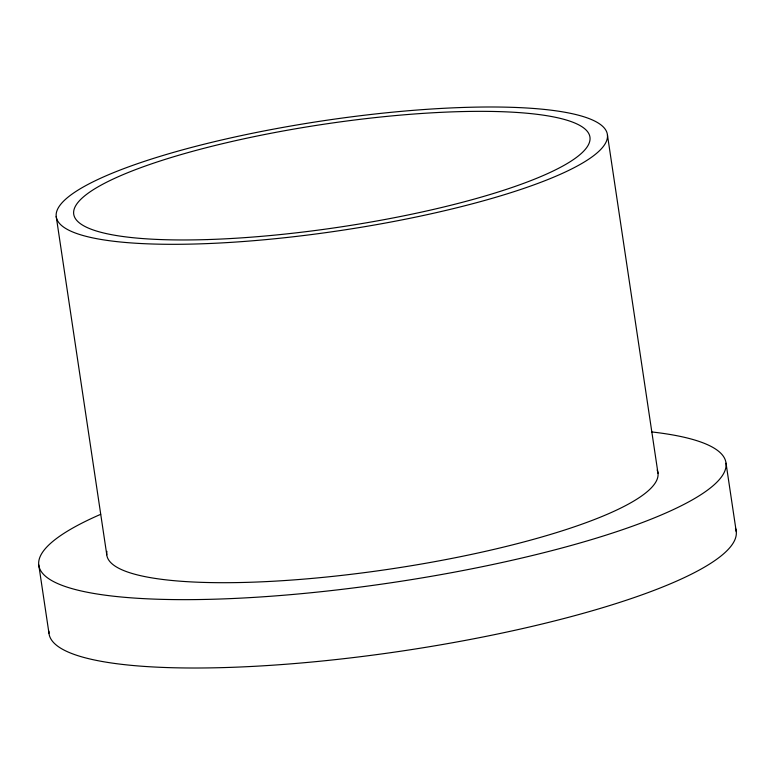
<?xml version="1.0" encoding="UTF-8"?>
<svg xmlns="http://www.w3.org/2000/svg" width="775" height="775" viewBox="0 0 775 775"><rect width="100%" height="100%" fill="white"/><g stroke="black" fill="none" stroke-linecap="round" stroke-linejoin="round"><path stroke-width="1.16" d="M726.03 463.218L736.25 531.582M607.435 134.898A278.613 55.548 -8.5 0 1 199.282 243.883A278.613 55.548 -8.5 0 1 188.742 148.18A278.613 55.548 -8.5 0 1 607.435 134.898L658.004 473.283M56.207 216.409L106.785 554.793M38.75 564.859L48.97 633.214M735.436 528.192A347.384 69.256 -8.5 0 1 403.814 650.758A347.384 69.256 -8.5 0 1 48.893 631.199M651.668 431.927A347.384 69.256 -8.5 0 1 621.007 530.207A347.384 69.256 -8.5 0 1 159.175 599.278A347.384 69.256 -8.5 0 1 100.682 514.329M657.142 470.037A278.613 55.548 -8.5 0 1 388.343 569.315A278.613 55.548 -8.5 0 1 106.921 551.345M207.671 239.562A260.981 52.032 -8.5 0 0 589.988 137.475A260.981 52.032 -8.5 0 0 197.799 149.924A260.981 52.032 -8.5 0 0 207.671 239.562"/></g></svg>
